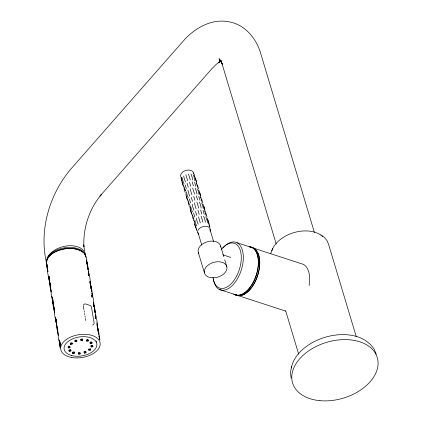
<?xml version="1.0" encoding="UTF-8"?>
<svg xmlns="http://www.w3.org/2000/svg" width="422" height="422" viewBox="0 0 422 422"><rect width="100%" height="100%" fill="white"/><g stroke="black" fill="none" stroke-linecap="round" stroke-linejoin="round"><path stroke-width="0.63" d="M270.676 253.68L272.707 248.442M291.576 366.328L290.515 372.304L291.117 378.038M68.185 347.617L68.997 346.884L70.105 347.243L69.287 347.981L68.564 347.95L68.063 346.889M70.363 344.13L71.181 343.392L72.283 343.756L71.466 344.489L70.748 344.463L70.242 343.402M70.98 350.603L70.479 349.537L70.859 349.87L70.801 351.046L69.445 351.31L69.06 350.977L69.118 349.806M76.82 340.343L76.762 341.519L76.124 341.809L75.021 341.451L75.079 340.28M72.763 353.309L72.821 352.138L72.763 353.309L73.143 353.647L74.504 353.378L74.562 352.201M82.701 339.188L82.643 340.364L82.005 340.654L80.903 340.296L80.961 339.124M78.297 353.989L79.114 353.256L78.993 352.523L78.355 352.818L78.297 353.989L79.399 354.353L80.038 354.058L80.096 352.882L79.711 352.549L80.217 353.615M86.615 340.533L87.254 340.237L87.132 339.51L87.855 339.536L88.356 340.596L87.539 341.335L86.816 341.308L86.436 340.976L86.494 339.8M84.178 352.834L84.236 351.663L84.178 352.834L84.558 353.167L85.919 352.903L85.977 351.726M92.059 342.933L91.553 341.867L91.938 342.2L91.88 343.376L90.519 343.64L90.139 343.308L90.197 342.137M90.756 349.78L90.25 348.714L90.635 349.047L90.572 350.223L89.216 350.487L88.831 350.154L88.894 348.983M91.015 346.668L91.832 345.929L92.935 346.293L92.117 347.026L91.395 347L90.894 345.94M83.398 305.064L84.163 304.146L85.418 303.903L90.524 305.591L91.363 306.557L94.143 323.162L93.731 324.376L92.713 324.998M220.21 61.448L216.243 64.344L211.965 68.591L99.967 196.114L101.291 194.584C89.264 208.932 82.965 228.049 83.899 246.733L83.741 244.776L84.585 250.805M220.178 61.443L218.274 62.593L221.402 61.084M75.2 341.008L75.839 340.712L76.941 341.076M81.082 339.852L81.72 339.557L82.823 339.921M69.24 350.534L70.601 350.271M90.319 342.864L91.674 342.601M72.943 352.871L73.581 352.576L74.683 352.934M89.016 349.711L90.371 349.448M84.358 352.391L84.996 352.101L86.099 352.46M221.27 61.016L219.514 61.522L221.466 61.011M87.254 340.237L88.356 340.596M79.114 353.256L79.832 353.283M236.942 242.697L251.966 247.598M222.753 254.809L230.644 257.383M219.456 289.497L234.484 294.398A25.03 13.662 -71.9 0 0 239.3 295.047M285.778 311.13L235.787 294.82A25.03 13.662 -71.9 0 0 238.361 295.553M220.337 60.357L219.145 59.808L220.701 60.647M320.899 234.885L324.428 237.454L327.008 240.593L328.527 244.185L356.252 336.598M221.144 60.947L219.64 59.76L221.012 61.148L219.108 58.679L222.558 64.524L221.497 61.992L276.188 243.89M193.418 172.825L194.342 174.74L194.695 176.818M209.154 224.995L210.003 226.936M180.991 178.495L181.84 180.431M376.218 354.095L373.987 348.82L370.205 344.21L368.833 343.181A43.123 28.406 -16.7 0 0 323.864 337.653A43.123 28.406 -16.7 0 0 291.37 368.005M197.354 184.778L198.562 188.792M201.568 198.831L202.776 202.845M205.788 212.883L206.991 216.897M185.205 192.548L184.003 188.534M189.42 206.601L188.217 202.586M193.64 220.653L192.432 216.639M196.409 183.227L197.617 187.241M200.624 197.28L201.832 201.294M204.844 211.332L206.047 215.347M189.995 207.191L190.364 208.151M194.025 220.764L194.394 221.724M185.279 190.712L184.076 186.698M189.494 204.765L188.291 200.751M193.709 218.818L192.506 214.803M194.595 182.198L195.797 186.213M198.809 196.251L200.012 200.265M203.024 210.304L204.232 214.318M85.861 256.428L86.621 258.496L87.28 265.011L86.979 262.859M186.355 188.866L185.152 184.852M190.57 202.919L189.367 198.904M194.79 216.971L193.582 212.957M192.179 181.845L193.387 185.859M196.399 195.898L197.601 199.912M200.614 209.95L201.816 213.965M188.275 187.299L187.073 183.285M192.49 201.352L191.287 197.338M196.71 215.405L195.502 211.39M209.159 225.438L209.644 226.936M189.541 182.23L190.744 186.244M193.756 196.283L194.959 200.297M197.971 210.335L199.173 214.35M314.406 232.453L260.785 53.721C256.55 38.687 245.018 24.518 228.982 21.828C211.644 18.294 194.473 28.153 183.401 40.908L71.371 168.468C49.321 194.099 38.566 230.718 46.758 263.903A19.95 12.681 -14.4 0 1 64.846 246.248A19.95 12.681 -14.4 0 1 85.655 256.497M285.657 310.782L298.671 354.158M220.59 245.979L223.781 256.618M224.72 259.746L226.788 266.63A11.61 7.649 -16.7 0 1 211.68 277.766A11.61 7.649 -16.7 0 1 208.378 264.932A11.61 7.649 -16.7 0 1 226.788 266.63M209.861 229.141L213.648 241.769M185.105 189.541L185.485 190.802M197.992 232.48L201.779 245.108M198.245 252.266L204.443 272.918M100.035 340.042L98.98 335.817L99.434 338.713M52.95 301.551L52.212 298.391M56.342 322.487L55.366 317.149M60.14 344.996L59.027 339.694M181.835 179.994L181.207 177.551L181.639 179.582A29.007 21.285 2.3 0 0 183.449 185.606M51.273 292.019L49.775 285.668L49.052 278.399L48.63 276.262L49.685 282.698L47.791 273.409L46.879 264.768L47.454 268.656M54.675 312.95L53.304 307.126L52.265 298.254M58.331 334.936L56.833 328.585L56.11 321.316L55.688 319.18L56.748 325.615L54.849 316.326L53.937 307.685L54.607 312.153M60.668 347.696L59.65 340.491L60.23 345.555L59.85 342.643L59.95 343.402M46.599 263.254L47.243 266.15L46.821 264.008M96.817 322.74L97.039 323.811M48.572 276.399L49.553 280.614L49.063 276.115L49.358 279.026M87.016 263.739L86.346 259.999L87.565 265.602L87.992 269.969L87.597 266.947M93.863 305.591L94.18 307.19M97.603 328.116L96.933 324.376L98.152 329.978L98.579 334.345L98.104 330.785L98.416 332.942M52.644 299.72L52.961 301.319M56.073 320.646L56.384 322.244M59.602 342.105L60.024 344.236M47.944 271.631L46.689 266.34L46.594 263.375M87.122 264.272L87.417 265.876M94.28 307.722L94.597 309.542M97.709 328.648L98.004 330.252M49.722 281.717L50.772 287.609L49.685 282.571L49.263 278.267L49.569 280.593M53.483 304.784L53.589 305.539L53.172 302.637L54.301 309.068L53.214 304.03L52.592 297.573L52.945 300.891M52.265 298.296L53.219 304.156L51.32 294.867L50.408 286.227L51.167 291.27M47.744 270.391L47.944 271.541M58.225 334.187L58.431 335.342M52.339 298.032L52.539 299.187M196.293 228.613L196.647 230.692M87.08 263.608L86.842 262.204L88.346 268.592L88.958 275.081L88.847 274.337M91.289 289.555L90.371 283.663L91.875 290.051L92.439 296.001M94.27 307.464L93.9 305.122L95.404 311.51L95.921 316.917M98.215 331.539L97.429 326.586L98.933 332.969L99.55 339.457M98.025 330.32L96.949 320.709L95.451 314.358L95.815 316.716M88.757 273.799L88.393 271.441L89.891 277.792L90.614 285.066M92.376 295.796L91.922 292.9L93.42 299.251L94.143 306.525M93.758 305.059L93.404 302.917L94.623 308.519L95.05 312.887L94.755 310.545M92.814 345.56L92.935 346.293M92.634 346.003L92.756 346.736M92.434 345.228L92.55 345.961M91.759 342.643L91.88 343.376M91.711 345.201L91.832 345.929M90.835 341.841L90.952 342.569M91.073 345.497L91.395 347M90.398 342.912L90.519 343.64M90.018 342.58L90.139 343.308M83.303 305.723L83.941 309.584M84.152 310.866L84.363 312.153M84.574 313.44L84.785 314.728M84.996 316.015L85.207 317.302M85.418 318.584L85.74 320.514M89.533 348.688L89.649 349.421M88.056 340.311L88.177 341.039M87.855 339.536L87.971 340.264M88.715 349.427L88.831 350.154M86.315 340.243L86.436 340.976M85.713 352.127L85.597 351.394L84.875 351.368L84.996 352.101M82.322 338.855L82.643 340.364M84.442 352.439L84.558 353.167M81.599 338.829L81.72 339.557M81.166 339.9L81.282 340.628M80.781 339.568L80.903 340.296M76.64 340.786L76.762 341.519M76.556 340.744L76.435 340.011L75.717 339.984L75.839 340.712M78.355 352.818L78.476 353.546M74.9 340.723L75.021 341.451M74.298 352.602L74.177 351.869L73.46 351.842L73.581 352.576M72.162 343.023L72.283 343.756M71.983 343.466L72.104 344.199M71.782 342.69L71.904 343.424M73.022 352.913L73.143 353.647M71.06 342.664L71.181 343.392M70.421 342.959L70.748 344.463M70.68 350.313L70.801 351.046M70.105 347.243L69.598 346.177L69.72 346.91M69.757 349.511L69.878 350.244M68.881 346.151L68.997 346.884M69.324 350.582L69.445 351.31M68.243 346.446L68.564 347.95M68.939 350.249L69.06 350.977M58.041 333.032L57.466 329.144L58.378 337.785L59.993 344.922L60.277 347.074L59.217 340.638L60.098 347.881M91.157 288.622L90.508 284.317M94.728 310.402L94.887 311.483M91.279 289.487L89.875 281.458L91.094 287.06L91.521 291.428L91.358 290.025M56.949 325.837L57.83 330.526L56.743 325.489L56.121 319.032L56.701 324.096L56.321 321.184L56.421 321.944M49.727 281.759L49.975 283.5M49.954 283.326L50.06 284.08M94.037 305.776L94.264 307.39M97.566 327.235L97.672 327.984M90.092 282.819L90.303 284.433M97.361 327.351L97.461 328.116L97.303 325.958M93.51 302.352L93.774 304.499M90.113 281.965L90.361 284.655M51.901 296.233L52.101 297.858M86.716 261.582L86.874 263.734M46.721 261.698A19.755 11.399 -9.3 0 1 61.506 249.492A19.755 11.399 -9.3 0 1 83.065 252.377M84.706 254.239A19.755 11.399 -9.3 0 1 85.645 256.323M46.557 261.804A19.755 11.399 -9.3 0 1 46.552 260.675M47.111 258.38A19.755 11.399 -9.3 0 1 68.491 247.429A19.755 11.399 -9.3 0 1 85.687 256.966M250.737 247.118A25.214 13.762 -71.9 0 1 257.462 276.13A25.214 13.762 -71.9 0 1 234.774 294.44M249.434 246.691A25.214 13.762 -71.9 0 1 256.165 275.703A25.214 13.762 -71.9 0 1 233.471 294.018M96.063 340.918A16.558 9.558 -9.3 0 1 96.522 342.1M271.794 250.937A28.659 18.879 -16.7 0 1 292.831 232.944A28.659 18.879 -16.7 0 1 320.942 235.133M321.891 235.845A28.659 18.879 -16.7 0 1 322.761 236.6M198.831 253.648A11.61 7.649 -16.7 0 1 207.149 241.822A11.61 7.649 -16.7 0 1 220.743 246.975M309.094 285.552A25.03 13.662 -71.9 0 0 303.265 264.33L253.269 248.025A25.03 13.662 -71.9 0 1 256.66 251.043M257.33 252.124A25.03 13.662 -71.9 0 1 256.523 278.399A25.03 13.662 -71.9 0 1 240.028 295.548M198.836 234.384A6.604 4.347 -16.7 0 1 202.845 226.609A6.604 4.347 -16.7 0 1 210.045 231.23M180.848 176.802A6.604 4.347 -16.7 0 1 186.292 170.314A6.604 4.347 -16.7 0 1 193.508 173.679M181.296 177.546A6.604 4.347 -16.7 0 1 181.043 177.187M198.166 224.224A29.007 11.647 50.7 0 1 196.357 218.2M200.355 222.911A29.007 3.698 66.8 0 1 198.546 216.892M201.099 216.175A29.007 4.816 81.8 0 1 202.903 222.194M203.62 216.159A29.007 12.597 -81.7 0 1 205.43 222.178M205.73 216.845A29.007 18.457 -60.5 0 1 207.54 222.869M207.112 218.132A29.007 21.511 -31.3 0 1 208.916 224.156M207.545 219.825A29.007 21.285 2.3 0 1 209.354 225.849M196.531 229.457A29.007 21.511 -31.3 0 1 194.79 223.966M196.093 227.764A29.007 21.285 2.3 0 1 194.289 221.74M196.668 225.928A29.007 17.824 30.3 0 1 194.864 219.904M193.951 210.172A29.007 11.647 50.7 0 1 192.142 204.148M196.14 208.858A29.007 3.698 66.8 0 1 194.331 202.84M196.884 202.122A29.007 4.816 81.8 0 1 198.688 208.141M199.406 202.106A29.007 12.597 -81.7 0 1 201.215 208.125M201.516 202.792A29.007 18.457 -60.5 0 1 203.325 208.816M202.892 204.079A29.007 21.511 -31.3 0 1 204.702 210.103M203.568 206.258A29.007 21.285 2.3 0 1 205.134 211.797M192.316 215.405A29.007 21.511 -31.3 0 1 190.57 209.913M191.878 213.711A29.007 21.285 2.3 0 1 190.074 207.687M192.453 211.876A29.007 17.824 30.3 0 1 190.644 205.852M189.731 196.119A29.007 11.647 50.7 0 1 187.927 190.095M191.92 194.806A29.007 3.698 66.8 0 1 190.116 188.787M192.664 188.07A29.007 4.816 81.8 0 1 194.473 194.088M195.191 188.054A29.007 12.597 -81.7 0 1 196.995 194.073M197.301 188.739A29.007 18.457 -60.5 0 1 199.11 194.764M198.678 190.027A29.007 21.511 -31.3 0 1 200.487 196.051M199.353 192.205A29.007 21.285 2.3 0 1 200.919 197.744M188.096 201.352A29.007 21.511 -31.3 0 1 186.355 195.861M187.663 199.659A29.007 21.285 2.3 0 1 185.854 193.635M188.238 197.823A29.007 17.824 30.3 0 1 186.429 191.799M185.516 182.067A29.007 11.647 50.7 0 1 183.712 176.043M187.706 180.753A29.007 3.698 66.8 0 1 185.902 174.734M188.449 174.017A29.007 4.816 81.8 0 1 190.259 180.036M190.976 174.001A29.007 12.597 -81.7 0 1 192.78 180.02M193.086 174.687A29.007 18.457 -60.5 0 1 194.89 180.711M194.463 175.974A29.007 21.511 -31.3 0 1 196.272 181.998M195.138 178.153A29.007 21.285 2.3 0 1 196.705 183.691M183.881 187.299A29.007 21.511 -31.3 0 1 182.14 181.808M184.018 183.77A29.007 17.824 30.3 0 1 182.214 177.746M249.391 246.865A25.03 13.662 -71.9 0 1 257.584 270.006A25.03 13.662 -71.9 0 1 239.875 294.936M221.207 249.602A23.579 12.871 -71.9 0 1 240.493 251.048A23.579 12.871 -71.9 0 1 230.618 284.301A23.579 12.871 -71.9 0 1 212.994 277.27M222.784 248.057A25.03 13.662 -71.9 0 1 242.603 251.016A25.03 13.662 -71.9 0 1 232.042 285.784A25.03 13.662 -71.9 0 1 213.374 279.032M46.742 264.114A19.95 11.526 -9.3 0 1 64.002 248.969A19.95 11.526 -9.3 0 1 86.014 257.167M88.43 274.959L88.172 273.614L88.567 275.745L88.43 274.959M91.959 296.418L91.701 295.073L92.096 297.204L91.959 296.418M95.488 317.877L95.23 316.532L95.625 318.663L95.488 317.877M71.592 355.53A16.558 9.558 -9.3 0 0 96.87 345.143A16.558 9.558 -9.3 0 0 72.964 338.702A16.558 9.558 -9.3 0 0 71.592 355.53M319.929 400.673A44.215 29.123 -16.7 0 0 377.474 358.278A44.215 29.123 -16.7 0 0 307.364 351.8A44.215 29.123 -16.7 0 0 319.929 400.673M71.977 357.529A19.95 11.515 -9.3 0 0 100.13 343.007A19.95 11.515 -9.3 0 0 69.15 337.785A19.95 11.515 -9.3 0 0 71.977 357.529"/></g></svg>
